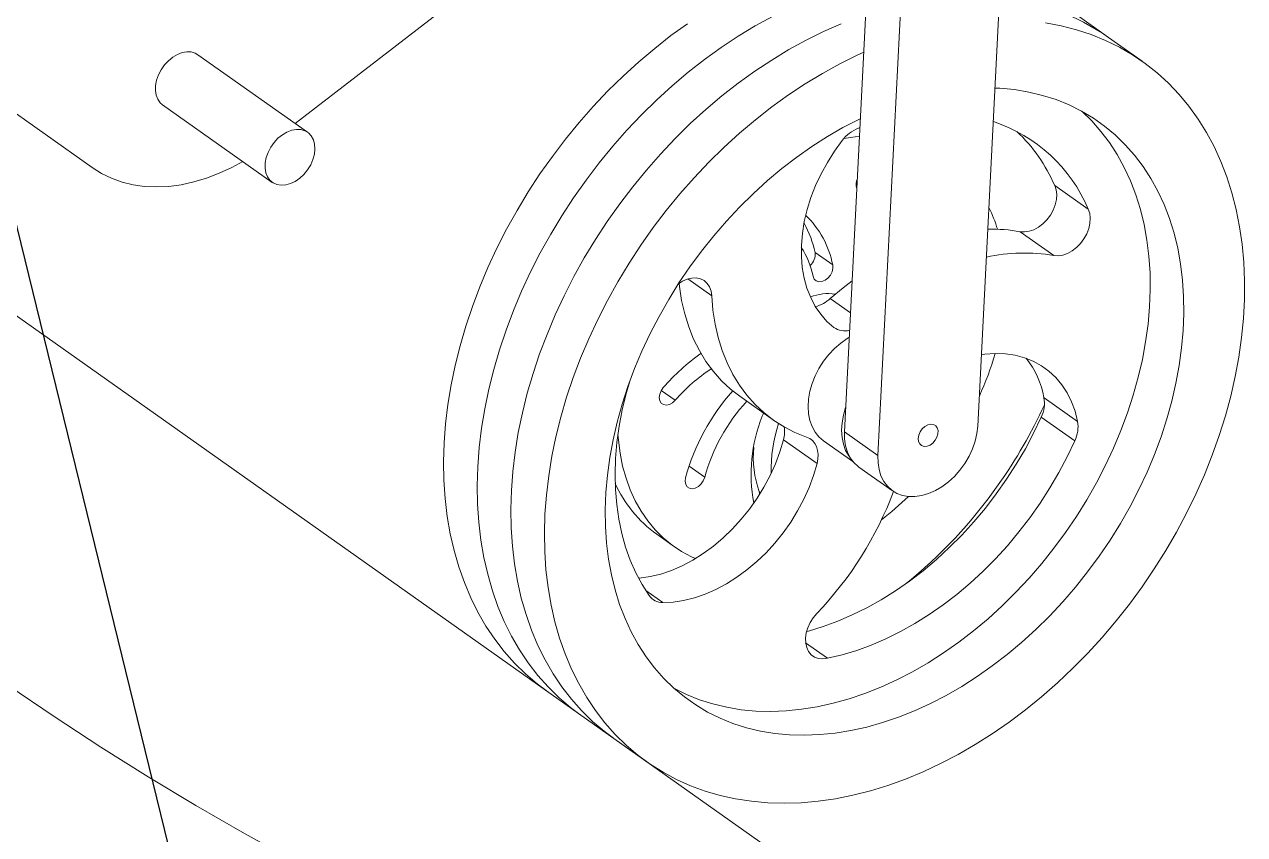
# Model space of a CAD drawing. Header units: millimetres. Extents: x 32 to 249, y 39 to 190.
# Drawn here: x 209.57 to 249.41, y 79.36 to 105.8 of the extents above; entities that cross this region are included whole.
import ezdxf

# ---------------------------------------------------------------- set-up
doc = ezdxf.new("R2010")
doc.units = ezdxf.units.MM
doc.dimstyles.new('SLDDIMSTYLE0', dxfattribs={"dimtxt": 0, "dimasz": 3.302, "dimexe": 0, "dimexo": 0.0625, "dimgap": 0, "dimtad": 0, "dimtih": 1, "dimtoh": 1, "dimdec": 0, "dimrnd": 1e-09, "dimzin": 0, "dimdsep": 46, "dimtxsty": 'Standard', "dimsah": 1, "dimcen": 0.09, "dimadec": 0, "dimazin": 0, "dimtfac": 3.302, "dimtdec": 0, "dimtofl": 0, "dimtmove": 0, "dimatfit": 3, "dimfxl": 1, "dimfrac": 2, "dimtolj": 1, "dimtzin": 0, "dimarcsym": 0})

msp = doc.modelspace()

# ---------------------------------------------------------------- linework, layer by layer
at = {"color": 7, "linetype": 'Continuous', "lineweight": 15}
for p, q in [((239.538, 132.84), (237.437, 91.729)), ((238.362, 132.072), (236.34, 92.504)), ((240.698, 92.691), (241.947, 117.148)), ((245.365, 70.797), (183.008, 114.883)), ((218.413, 102.563), (225.407, 107.962)), ((244.964, 105.371), (243.867, 106.147)), ((205.187, 105.789), (211.783, 101.125)), ((246.061, 104.596), (244.964, 105.371)), ((218.818, 102.276), (215.238, 104.807)), ((214.084, 103.174), (217.663, 100.643)), ((236.847, 102.427), (236.804, 102.411)), ((243.208, 100.54), (244.305, 99.765)), ((242.083, 99.033), (243.18, 98.258)), ((235.961, 97.948), (235.384, 98.356)), ((235.881, 96.852), (236.538, 96.387)), ((232.926, 93.661), (234.023, 92.885)), ((242.859, 93.617), (243.956, 92.842)), ((242.769, 92.986), (243.866, 92.211)), ((237.437, 91.729), (236.34, 92.504)), ((234.352, 92.246), (235.449, 91.47)), ((235.66, 92.211), (236.622, 91.532)), ((236.816, 91.352), (237.913, 90.577)), ((233.561, 90.55), (233.578, 90.47)), ((230.214, 89.163), (230.792, 88.755))]:
    msp.add_line(p, q, dxfattribs=at)
at = {"color": 8, "linetype": 'Continuous', "lineweight": 15}
for p, q in [((231.234, 97.491), (232.011, 96.942)), ((230.822, 93.532), (230.364, 93.855)), ((231.781, 91.018), (231.27, 91.38)), ((233.607, 90.517), (233.561, 90.55)), ((229.856, 87.326), (230.412, 86.933)), ((235.077, 85.616), (235.789, 85.113))]:
    msp.add_line(p, q, dxfattribs=at)
at = {"color": 7, "linetype": 'Continuous', "lineweight": 15, "flags": 128}
for points in [[(233.996, 106.058), (233.431, 105.748), (232.872, 105.41), (232.32, 105.045), (231.777, 104.654), (231.245, 104.237), (230.723, 103.797), (230.215, 103.334), (229.72, 102.848), (229.241, 102.343), (228.779, 101.818), (228.334, 101.275), (227.908, 100.716), (227.501, 100.141), (227.116, 99.553), (226.753, 98.952), (226.412, 98.341), (226.095, 97.721), (225.803, 97.093), (225.536, 96.459), (225.294, 95.821), (225.08, 95.18), (224.892, 94.537), (224.732, 93.895), (224.599, 93.256), (224.495, 92.62), (224.42, 91.989), (224.373, 91.365), (224.355, 90.749), (224.366, 90.144), (224.405, 89.55), (224.474, 88.969), (224.571, 88.403), (224.696, 87.853), (224.85, 87.319), (225.031, 86.805), (225.239, 86.311), (225.474, 85.838), (225.734, 85.387), (226.021, 84.96), (226.332, 84.557), (226.666, 84.18), (227.024, 83.83), (227.404, 83.507), (227.703, 83.284)], [(233.996, 106.058), (233.431, 105.748), (232.872, 105.41), (232.32, 105.045), (231.777, 104.654), (231.245, 104.237), (230.723, 103.797), (230.215, 103.334), (229.72, 102.848), (229.241, 102.343), (228.779, 101.818), (228.334, 101.275), (227.908, 100.716), (227.501, 100.141), (227.116, 99.553), (226.753, 98.952), (226.412, 98.341), (226.095, 97.721), (225.803, 97.093), (225.536, 96.459), (225.294, 95.821), (225.08, 95.18), (224.892, 94.537), (224.732, 93.895), (224.599, 93.256), (224.495, 92.62), (224.42, 91.989), (224.373, 91.365), (224.355, 90.749), (224.366, 90.144), (224.405, 89.55), (224.474, 88.969), (224.571, 88.403), (224.696, 87.853), (224.85, 87.319), (225.031, 86.805), (225.239, 86.311), (225.474, 85.838), (225.734, 85.387), (226.021, 84.96), (226.332, 84.557), (226.666, 84.18), (227.024, 83.83), (227.404, 83.507), (227.703, 83.284)], [(231.223, 105.82), (230.68, 105.429), (230.148, 105.013), (229.626, 104.572), (229.118, 104.109), (228.623, 103.624), (228.144, 103.118), (227.682, 102.594), (227.237, 102.051), (226.81, 101.491), (226.404, 100.917), (226.019, 100.329), (225.656, 99.728), (225.315, 99.117), (224.998, 98.497), (224.706, 97.869), (224.439, 97.235), (224.197, 96.596), (223.982, 95.955), (223.795, 95.313), (223.634, 94.671), (223.502, 94.031), (223.398, 93.395), (223.323, 92.764), (223.276, 92.14), (223.258, 91.525), (223.269, 90.92), (223.308, 90.326), (223.377, 89.745), (223.474, 89.178), (223.599, 88.628), (223.753, 88.095), (223.934, 87.581), (224.142, 87.086), (224.377, 86.613), (224.637, 86.162), (224.924, 85.735), (225.235, 85.333), (225.569, 84.956), (225.927, 84.606), (226.307, 84.283), (226.606, 84.059)], [(236.235, 105.816), (235.663, 105.564), (235.093, 105.283), (234.528, 104.972), (233.969, 104.634), (233.417, 104.269), (232.875, 103.878), (232.342, 103.462), (231.82, 103.021), (231.312, 102.558), (230.817, 102.073), (230.338, 101.567), (229.876, 101.042), (229.431, 100.5), (229.005, 99.94), (228.598, 99.366), (228.213, 98.777), (227.85, 98.177), (227.509, 97.566), (227.192, 96.945), (226.9, 96.317), (226.633, 95.683), (226.391, 95.045), (226.177, 94.404), (225.989, 93.762), (225.829, 93.12), (225.696, 92.48), (225.592, 91.844), (225.517, 91.213), (225.47, 90.589), (225.452, 89.974), (225.463, 89.368), (225.502, 88.774), (225.571, 88.194), (225.668, 87.627), (225.793, 87.077), (225.947, 86.544), (226.128, 86.03), (226.336, 85.535), (226.571, 85.062), (226.832, 84.611), (227.118, 84.184), (227.429, 83.782), (227.763, 83.405), (228.121, 83.055), (228.501, 82.732), (228.8, 82.508)], [(236.235, 105.816), (235.663, 105.564), (235.093, 105.283), (234.528, 104.972), (233.969, 104.634), (233.417, 104.269), (232.875, 103.878), (232.342, 103.462), (231.82, 103.021), (231.312, 102.558), (230.817, 102.073), (230.338, 101.567), (229.876, 101.042), (229.431, 100.5), (229.005, 99.94), (228.598, 99.366), (228.213, 98.777), (227.85, 98.177), (227.509, 97.566), (227.192, 96.945), (226.9, 96.317), (226.633, 95.683), (226.391, 95.045), (226.177, 94.404), (225.989, 93.762), (225.829, 93.12), (225.696, 92.48), (225.592, 91.844), (225.517, 91.213), (225.47, 90.589), (225.452, 89.974), (225.463, 89.368), (225.502, 88.774), (225.571, 88.194), (225.668, 87.627), (225.793, 87.077), (225.947, 86.544), (226.128, 86.03), (226.336, 85.535), (226.571, 85.062), (226.832, 84.611), (227.118, 84.184), (227.429, 83.782), (227.763, 83.405), (228.121, 83.055), (228.501, 82.732), (228.8, 82.508)], [(246.063, 87.449), (246.458, 88.031), (246.833, 88.626), (247.185, 89.232), (247.514, 89.848), (247.819, 90.472), (248.098, 91.103), (248.353, 91.739), (248.581, 92.379), (248.782, 93.021), (248.956, 93.663), (249.103, 94.305), (249.221, 94.943), (249.311, 95.576), (249.372, 96.204), (249.404, 96.824), (249.408, 97.434), (249.383, 98.034), (249.328, 98.622), (249.246, 99.196), (249.134, 99.754), (248.995, 100.296), (248.828, 100.82), (248.633, 101.324), (248.412, 101.808), (248.164, 102.27), (247.89, 102.709), (247.591, 103.124), (247.268, 103.514), (246.922, 103.878), (246.553, 104.214), (246.162, 104.523), (245.751, 104.803), (245.32, 105.054), (244.87, 105.274), (244.403, 105.464), (243.92, 105.623), (243.422, 105.751), (242.91, 105.846)], [(215.238, 104.807), (215.15, 104.857), (215.018, 104.896), (214.872, 104.902), (214.719, 104.875), (214.564, 104.816), (214.412, 104.727), (214.27, 104.612), (214.141, 104.474), (214.031, 104.319), (213.944, 104.152), (213.883, 103.979), (213.85, 103.807), (213.847, 103.641), (213.872, 103.487), (213.927, 103.352), (214.007, 103.24), (214.084, 103.174)], [(236.972, 104.886), (236.76, 104.789), (236.19, 104.507), (235.625, 104.197), (235.066, 103.859), (234.514, 103.494), (233.972, 103.102), (233.439, 102.686), (232.917, 102.246), (232.409, 101.782), (231.914, 101.297), (231.435, 100.792), (230.973, 100.267), (230.528, 99.724), (230.102, 99.165), (229.695, 98.59), (229.31, 98.002), (228.947, 97.401), (228.606, 96.79), (228.289, 96.17), (227.997, 95.542), (227.73, 94.908), (227.488, 94.27), (227.274, 93.628), (227.086, 92.986), (226.926, 92.344), (226.793, 91.704), (226.689, 91.068), (226.614, 90.438), (226.567, 89.814), (226.549, 89.198), (226.56, 88.593), (226.599, 87.999), (226.668, 87.418), (226.765, 86.852), (226.89, 86.301), (227.044, 85.768), (227.225, 85.254), (227.433, 84.76), (227.668, 84.286), (227.929, 83.836), (228.215, 83.409), (228.526, 83.006), (228.861, 82.629), (229.218, 82.279), (229.598, 81.956), (229.999, 81.662), (230.421, 81.396), (230.861, 81.161), (231.319, 80.955), (231.795, 80.781), (232.285, 80.638), (232.791, 80.526), (233.309, 80.447), (233.839, 80.399), (234.38, 80.384), (234.929, 80.401), (235.487, 80.45), (236.05, 80.531), (236.619, 80.645), (237.191, 80.79), (237.765, 80.966), (238.339, 81.173), (238.913, 81.41), (239.484, 81.677), (240.051, 81.973), (240.614, 82.297), (241.169, 82.649), (241.717, 83.027), (242.255, 83.431), (242.782, 83.86), (243.297, 84.312), (243.799, 84.786), (244.286, 85.282), (244.757, 85.797), (245.211, 86.331), (245.646, 86.882), (246.063, 87.449), (246.063, 87.449)], [(244.659, 88.442), (245.017, 88.969), (245.353, 89.51), (245.667, 90.061), (245.958, 90.622), (246.224, 91.19), (246.465, 91.765), (246.681, 92.344), (246.87, 92.925), (247.032, 93.507), (247.167, 94.088), (247.274, 94.666), (247.352, 95.24), (247.403, 95.807), (247.424, 96.366), (247.417, 96.916), (247.381, 97.454), (247.316, 97.979), (247.224, 98.49), (247.103, 98.984), (246.954, 99.461), (246.778, 99.918), (246.576, 100.355), (246.347, 100.77), (246.093, 101.162), (245.814, 101.53), (245.512, 101.872), (245.187, 102.188), (244.839, 102.477), (244.471, 102.737), (244.083, 102.968), (243.677, 103.17), (243.253, 103.341), (242.814, 103.481), (242.359, 103.59), (241.892, 103.667), (241.412, 103.712), (241.261, 103.72)], [(243.562, 89.217), (243.92, 89.745), (244.256, 90.285), (244.57, 90.837), (244.861, 91.397), (245.127, 91.966), (245.368, 92.541), (245.584, 93.119), (245.773, 93.701), (245.935, 94.283), (246.07, 94.864), (246.177, 95.442), (246.255, 96.015), (246.306, 96.583), (246.327, 97.142), (246.32, 97.691), (246.284, 98.23), (246.219, 98.755), (246.127, 99.265), (246.006, 99.759), (245.857, 100.236), (245.681, 100.694), (245.479, 101.131), (245.25, 101.546), (244.996, 101.938), (244.717, 102.306), (244.415, 102.648), (244.09, 102.964), (244.087, 102.967)], [(236.862, 102.718), (236.81, 102.693), (236.296, 102.428), (235.786, 102.134), (235.283, 101.814), (234.789, 101.467), (234.304, 101.094), (233.83, 100.698), (233.369, 100.279), (232.922, 99.838), (232.49, 99.377), (232.075, 98.897), (231.678, 98.4), (231.3, 97.887), (230.942, 97.359), (230.605, 96.819), (230.291, 96.267), (230.001, 95.707), (229.734, 95.138), (229.493, 94.564), (229.277, 93.985), (229.088, 93.404), (228.926, 92.822), (228.791, 92.241), (228.685, 91.662), (228.606, 91.089), (228.556, 90.522), (228.534, 89.962), (228.542, 89.413), (228.578, 88.875), (228.642, 88.349), (228.735, 87.839), (228.856, 87.345), (229.004, 86.868), (229.18, 86.41), (229.383, 85.973), (229.611, 85.558), (229.865, 85.166), (230.144, 84.798), (230.447, 84.456), (230.772, 84.14), (231.119, 83.852), (231.487, 83.591), (231.875, 83.36), (232.281, 83.159), (232.705, 82.988), (233.145, 82.848), (233.599, 82.739), (234.067, 82.662), (234.546, 82.617), (235.036, 82.603), (235.535, 82.622), (236.042, 82.673), (236.554, 82.756), (237.07, 82.87), (237.59, 83.016), (238.11, 83.192), (238.63, 83.399), (239.148, 83.635), (239.663, 83.901), (240.172, 84.194), (240.675, 84.515), (241.17, 84.862), (241.655, 85.234), (242.128, 85.63), (242.59, 86.05), (243.037, 86.49), (243.469, 86.951), (243.884, 87.431), (244.281, 87.929), (244.659, 88.442), (244.659, 88.442)], [(218.818, 101.051), (218.917, 101.213), (218.991, 101.384), (219.039, 101.558), (219.057, 101.728), (219.046, 101.888), (219.006, 102.033), (218.938, 102.157), (218.845, 102.256), (218.73, 102.326), (218.597, 102.365), (218.452, 102.371), (218.299, 102.344), (218.144, 102.285), (217.992, 102.197), (217.849, 102.081), (217.721, 101.944), (217.611, 101.788), (217.524, 101.621), (217.463, 101.448), (217.43, 101.276), (217.426, 101.11), (217.452, 100.957), (217.506, 100.821), (217.587, 100.709), (217.692, 100.625), (217.816, 100.57), (217.956, 100.547), (218.105, 100.558), (218.26, 100.601), (218.414, 100.675), (218.562, 100.777), (218.698, 100.904), (218.818, 101.051)], [(236.27, 102.005), (236.017, 101.657), (235.787, 101.295), (235.582, 100.92), (235.403, 100.537), (235.251, 100.147), (235.128, 99.755), (235.034, 99.363), (234.971, 98.975), (234.939, 98.592), (234.938, 98.22), (234.968, 97.859), (235.029, 97.514), (235.121, 97.187), (235.242, 96.881), (235.392, 96.597), (235.569, 96.339), (235.773, 96.107), (236.001, 95.905)], [(236.327, 102.075), (236.695, 102.127), (236.832, 102.14)], [(211.783, 101.125), (212.088, 100.934), (212.414, 100.776), (212.758, 100.652), (213.119, 100.563), (213.496, 100.509), (213.884, 100.492), (214.283, 100.51), (214.689, 100.564), (215.101, 100.654), (215.516, 100.779), (215.93, 100.937), (216.343, 101.129), (216.701, 101.324)], [(242.083, 99.033), (242.225, 99.023), (242.376, 99.045), (242.53, 99.098), (242.681, 99.182), (242.824, 99.291), (242.954, 99.424), (243.067, 99.575), (243.158, 99.738), (243.224, 99.908), (243.263, 100.08), (243.273, 100.246), (243.255, 100.401), (243.208, 100.54)], [(243.18, 98.258), (243.322, 98.247), (243.473, 98.269), (243.627, 98.323), (243.778, 98.406), (243.921, 98.516), (244.051, 98.648), (244.164, 98.799), (244.255, 98.962), (244.321, 99.133), (244.36, 99.304), (244.37, 99.471), (244.352, 99.626), (244.305, 99.765)], [(235.961, 97.948), (235.967, 97.842), (235.94, 97.727), (235.885, 97.617), (235.805, 97.521), (235.71, 97.448), (235.608, 97.406), (235.509, 97.399), (235.424, 97.428), (235.359, 97.489), (235.322, 97.577)], [(232.011, 96.942), (231.99, 97.095), (231.94, 97.232), (231.864, 97.346), (231.764, 97.435), (231.644, 97.495), (231.508, 97.523), (231.362, 97.519), (231.209, 97.483), (231.056, 97.416), (230.925, 97.334)], [(232.926, 93.661), (232.624, 93.896), (232.332, 94.169), (232.065, 94.47), (231.823, 94.799), (231.607, 95.152), (231.419, 95.53), (231.259, 95.931), (231.128, 96.351), (231.027, 96.791), (230.955, 97.247), (230.944, 97.347)], [(235.881, 96.852), (236.299, 97.203), (236.591, 97.428)], [(235.103, 92.333), (234.728, 92.482), (234.372, 92.663), (234.036, 92.876), (233.721, 93.12), (233.429, 93.393), (233.162, 93.695), (232.92, 94.023), (232.704, 94.377), (232.516, 94.755), (232.356, 95.155), (232.225, 95.576), (232.124, 96.015), (232.052, 96.471), (232.011, 96.942)], [(236.497, 95.591), (236.435, 95.552), (236.221, 95.4), (236.018, 95.222), (235.83, 95.022), (235.66, 94.804), (235.511, 94.571), (235.385, 94.327), (235.285, 94.077), (235.213, 93.824), (235.169, 93.573), (235.154, 93.329), (235.169, 93.095), (235.213, 92.875), (235.286, 92.674), (235.386, 92.494), (235.511, 92.339), (235.66, 92.211)], [(243.956, 92.842), (243.871, 93.173), (243.756, 93.484), (243.612, 93.773), (243.44, 94.037), (243.242, 94.274), (243.019, 94.483), (242.773, 94.661), (242.505, 94.807), (242.219, 94.921), (241.915, 95.001), (241.597, 95.046), (241.267, 95.057), (240.928, 95.032), (240.816, 95.017)], [(229.321, 94.109), (229.219, 93.749), (229.09, 93.215), (228.989, 92.683), (228.916, 92.156), (228.871, 91.635), (228.855, 91.122), (228.867, 90.618), (228.908, 90.127), (228.977, 89.649), (229.075, 89.187), (229.2, 88.741), (229.352, 88.314), (229.532, 87.907), (229.737, 87.521), (229.968, 87.158)], [(230.822, 93.532), (230.731, 93.449), (230.631, 93.395), (230.529, 93.375), (230.438, 93.39), (230.364, 93.44), (230.317, 93.519), (230.299, 93.619), (230.313, 93.732), (230.358, 93.845), (230.43, 93.948)], [(236.38, 93.294), (236.31, 93.048), (236.266, 92.798), (236.251, 92.553), (236.266, 92.319), (236.31, 92.099), (236.383, 91.898), (236.483, 91.718), (236.55, 91.628)], [(233.657, 93.01), (233.686, 93.077), (233.705, 93.11)], [(235.107, 85.986), (235.168, 86.002), (235.646, 86.147), (236.124, 86.322), (236.601, 86.527), (237.076, 86.761), (237.546, 87.024), (238.009, 87.314), (238.465, 87.63), (238.911, 87.971), (239.346, 88.336), (239.768, 88.724), (240.176, 89.134), (240.569, 89.563), (240.944, 90.01), (241.301, 90.474), (241.639, 90.954), (241.955, 91.446), (242.25, 91.95), (242.521, 92.464), (242.769, 92.986)], [(231.477, 88.367), (231.351, 88.426), (231.024, 88.603), (230.717, 88.809), (230.43, 89.044), (230.166, 89.307), (229.924, 89.596), (229.707, 89.91), (229.516, 90.247), (229.351, 90.607), (229.212, 90.987), (229.102, 91.386), (229.019, 91.802), (228.965, 92.232), (228.95, 92.428)], [(236.34, 92.504), (236.343, 92.269), (236.376, 92.047), (236.439, 91.843), (236.53, 91.659), (236.649, 91.501), (236.791, 91.37), (236.816, 91.352)], [(237.437, 91.729), (237.44, 91.494), (237.473, 91.272), (237.536, 91.067), (237.627, 90.884), (237.746, 90.725), (237.888, 90.594), (238.053, 90.494), (238.237, 90.425), (238.436, 90.389), (238.647, 90.388), (238.866, 90.42), (239.089, 90.485), (239.311, 90.583), (239.528, 90.711), (239.737, 90.867), (239.934, 91.048), (240.114, 91.251), (240.275, 91.471), (240.413, 91.706), (240.527, 91.949), (240.613, 92.198), (240.67, 92.447), (240.698, 92.691)], [(239.307, 92.225), (239.365, 92.329), (239.397, 92.438), (239.401, 92.542), (239.376, 92.633), (239.324, 92.702), (239.25, 92.743), (239.161, 92.753), (239.064, 92.731), (238.968, 92.678), (238.882, 92.599), (238.813, 92.501), (238.768, 92.394), (238.75, 92.286), (238.761, 92.187), (238.8, 92.107), (238.863, 92.051), (238.946, 92.025), (239.04, 92.032), (239.137, 92.07), (239.229, 92.136), (239.307, 92.225)], [(229.625, 87.723), (229.653, 87.725), (229.997, 87.777), (230.346, 87.863), (230.697, 87.982), (231.047, 88.134), (231.394, 88.318), (231.733, 88.532), (232.064, 88.774), (232.383, 89.042), (232.687, 89.335), (232.975, 89.65), (233.244, 89.984), (233.492, 90.336), (233.716, 90.701), (233.916, 91.078), (234.09, 91.463), (234.235, 91.853), (234.352, 92.246)], [(235.449, 91.47), (235.477, 91.618), (235.484, 91.761), (235.469, 91.896), (235.433, 92.019), (235.377, 92.127), (235.302, 92.216), (235.21, 92.286), (235.103, 92.333)], [(235.789, 85.113), (236.265, 85.227), (236.743, 85.371), (237.221, 85.547), (237.698, 85.752), (238.173, 85.986), (238.643, 86.248), (239.106, 86.538), (239.562, 86.854), (240.008, 87.195), (240.443, 87.561), (240.865, 87.949), (241.273, 88.358), (241.666, 88.787), (242.041, 89.235), (242.398, 89.699), (242.736, 90.178), (243.052, 90.671), (243.347, 91.175), (243.618, 91.689), (243.866, 92.211)], [(230.412, 86.933), (230.75, 86.95), (231.094, 87.001), (231.444, 87.087), (231.794, 87.206), (232.144, 87.359), (232.491, 87.542), (232.83, 87.756), (233.161, 87.998), (233.48, 88.267), (233.784, 88.559), (234.072, 88.874), (234.341, 89.209), (234.589, 89.56), (234.813, 89.926), (235.013, 90.302), (235.187, 90.687), (235.332, 91.078), (235.449, 91.47)], [(231.781, 91.018), (231.736, 90.905), (231.665, 90.802), (231.575, 90.72), (231.474, 90.665), (231.373, 90.645), (231.281, 90.66), (231.208, 90.71), (231.16, 90.789), (231.143, 90.889), (231.157, 91.002)], [(230.775, 84.138), (230.778, 84.136), (231.184, 83.934), (231.608, 83.763), (232.048, 83.623), (232.502, 83.514), (232.97, 83.437), (233.449, 83.392), (233.939, 83.379), (234.438, 83.398), (234.945, 83.449), (235.457, 83.531), (235.973, 83.646), (236.493, 83.791), (237.013, 83.968), (237.533, 84.175), (238.051, 84.411), (238.566, 84.676), (239.075, 84.97), (239.578, 85.291), (240.073, 85.638), (240.558, 86.01), (241.031, 86.406), (241.493, 86.825), (241.94, 87.266), (242.371, 87.727), (242.787, 88.207), (243.184, 88.704), (243.562, 89.217)], [(235.446, 86.58), (235.325, 86.437), (235.224, 86.279), (235.147, 86.11), (235.096, 85.939), (235.072, 85.769), (235.078, 85.609), (235.112, 85.462), (235.174, 85.335), (235.261, 85.231), (235.37, 85.155), (235.498, 85.109), (235.639, 85.095), (235.789, 85.113)], [(209.033, 84.241), (210.537, 83.213), (212.061, 82.215), (213.606, 81.247), (215.169, 80.308), (216.753, 79.4), (218.355, 78.521)]]:
    msp.add_lwpolyline(points, dxfattribs=at)
at = {"color": 7, "linetype": 'Continuous', "lineweight": 15}
for centre, radius, start, end in [((240.712, 99.268), 7.439, 55.1389, 84.6026), ((237.247, 101.272), 1.222, 111.3003, 143.158), ((239.617, 97.792), 5.087, 22.8137, 71.8013), ((238.292, 98.409), 5.358, 23.4326, 46.6137), ((237.123, 100.582), 0.397, 155.7725, 196.6073), ((236.611, 97.68), 4.941, 16.8514, 25.7202), ((232.15, 97.683), 3.303, 11.7556, 29.5311), ((232.982, 97.368), 3.035, 11.008, 46.3167), ((241.158, 93.854), 5.261, 79.8775, 91.4414), ((232.645, 97.028), 2.733, 11.6016, 33.0438), ((234.891, 98.294), 0.497, 312.3059, 7.1965), ((242.225, 92.577), 5.76, 80.4545, 102.4871), ((235.805, 95.457), 1.556, 81.0887, 111.6337), ((235.145, 97.626), 1.068, 283.6637, 313.5724), ((236.35, 96.397), 0.603, 234.6168, 285.2585), ((235.559, 89.509), 6.783, 125.0875, 139.1303), ((231.729, 97.795), 9.918, 335.4149, 343.9709), ((239.962, 93.075), 2.947, 10.6041, 38.3178), ((235.116, 89.823), 5.674, 123.3855, 139.1818), ((237.963, 89.144), 7.055, 138.3089, 164.7354), ((237.551, 89.44), 5.982, 137.2777, 164.6974), ((228.236, 100.067), 16.09, 324.6967, 335.453), ((241.821, 93.443), 1.052, 334.2632, 9.5211), ((238.474, 91.117), 5.176, 158.5461, 190.46), ((242.918, 92.667), 1.052, 334.2632, 9.5211), ((238.615, 91.273), 4.667, 161.2819, 181.5386), ((233.422, 92.503), 0.966, 344.507, 9.4668), ((236.903, 91.704), 3.535, 175.2625, 199.0456), ((232.642, 92.532), 4.152, 204.3594, 234.2259), ((226.942, 94.704), 11.761, 316.3103, 339.3354), ((228.467, 99.841), 15.771, 308.647, 324.8828), ((231.435, 97.619), 10.06, 307.4758, 314.0551), ((230.399, 87.459), 0.526, 214.8589, 271.4012)]:
    msp.add_arc(centre, radius, start, end, dxfattribs=at)

# ---------------------------------------------------------------- leaders
at = {"color": 7, "linetype": 'Continuous', "lineweight": 0}
msp.add_leader([(206.616, 110.206), (221.485, 49.524)], dimstyle='SLDDIMSTYLE0', dxfattribs=at)

doc.saveas('drawing.dxf')
